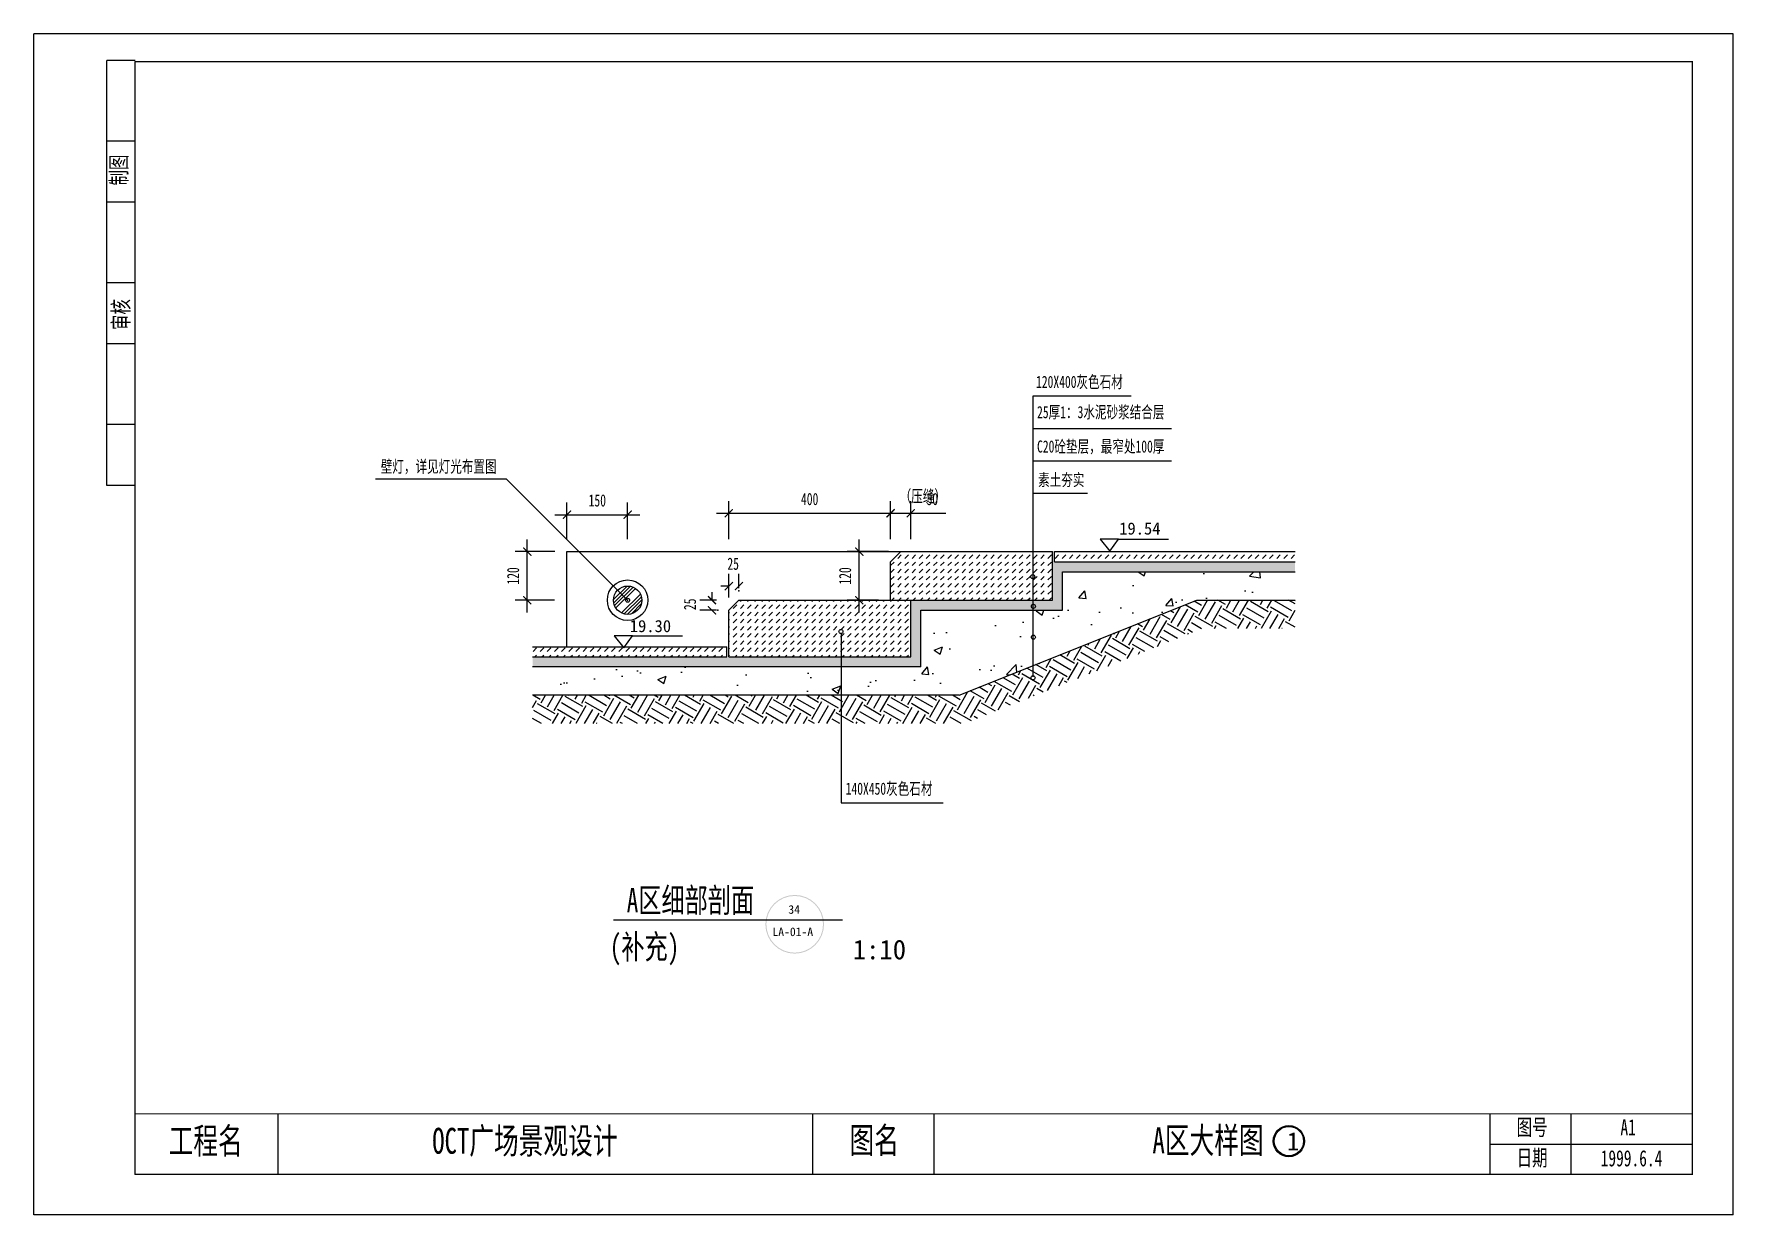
# Model space of a CAD drawing. Extents: x -1764 to 2436, y -1375 to 1543.
import ezdxf

# ---------------------------------------------------------------- set-up
doc = ezdxf.new("R2010")
doc.units = 0
doc.header["$MEASUREMENT"] = 0
doc.layers.get('0').update_dxf_attribs({"linetype": 'CONTINUOUS'})
doc.layers.get('DEFPOINTS').update_dxf_attribs({"linetype": 'CONTINUOUS'})
for name, color, linetype in [('LEVEL', 2, 'CONTINUOUS'), ('STAIR', 140, 'CONTINUOUS'), ('TEXT', 41, 'CONTINUOUS'), ('TK', 1, 'CONTINUOUS')]:
    doc.layers.add(name, color=color, linetype=linetype)
doc.styles.add('HZ', font='simplex.shx', dxfattribs={"width": 0.7, "bigfont": 'hztxt.shx'})
doc.styles.get("Standard").update_dxf_attribs({"font": 'simsun.ttf'})
doc.styles.add('STYLE1', font='simsun.ttf', dxfattribs={"width": 0.7})
doc.styles.add('XREF1$0$STYLE3', font='simsun.ttf', dxfattribs={"width": 0.7})
doc.dimstyles.new('STANDARD-1', dxfattribs={"dimscale": 0, "dimtxt": 450, "dimasz": 300, "dimexe": 300, "dimexo": 300, "dimgap": 200, "dimtad": 1, "dimdec": 0, "dimzin": 0, "dimtxsty": 'HZ', "dimcen": 300, "dimdle": 300, "dimclrd": 40, "dimclre": 40, "dimclrt": 41, "dimazin": 3, "dimtfac": 1, "dimtdec": 0, "dimtofl": 0, "dimtmove": 0, "dimatfit": 3, "dimtvp": 1.5, "dimtolj": 1, "dimtzin": 0})

# ---------------------------------------------------------------- blocks, each defined once
blk = doc.blocks.new('_ARCHTICK')
at = {"color": 0, "linetype": 'BYBLOCK', "const_width": 0.15}
blk.add_lwpolyline([(-0.5, -0.5), (0.5, 0.5)], dxfattribs=at)
blk = doc.blocks.new('*D16')
at = {"color": 40, "linetype": 'BYBLOCK'}
for p, q in [((276.3, 114.4), (276.3, 294.4)), ((348.6, 264.4), (246.3, 264.4)), ((323.6, 144.4), (246.3, 144.4))]:
    blk.add_line(p, q, dxfattribs=at)
at = {"layer": 'DEFPOINTS', "color": 0, "linetype": 'BYBLOCK'}
for p in [(276.3, 264.4), (378.6, 264.4), (353.6, 144.4)]:
    blk.add_point(p, dxfattribs=at)
at = {"color": 40, "linetype": 'BYBLOCK', "xscale": 20, "yscale": 20, "zscale": 20}
for p, rotation in [((276.3, 264.4), 90), ((276.3, 144.4), 270)]:
    blk.add_blockref('_ARCHTICK', p, dxfattribs=dict(at, rotation=rotation))
at = {"color": 41, "linetype": 'BYBLOCK', "insert": (241.3, 204.4), "char_height": 30, "attachment_point": 5, "rotation": 90, "style": 'XREF1$0$STYLE3'}
blk.add_mtext('\\A1;120', dxfattribs=at)

msp = doc.modelspace()

# ---------------------------------------------------------------- hatches: boundary and pattern name
at = {"layer": 'STAIR'}
h = msp.add_hatch(dxfattribs=at)
h.set_pattern_fill('DASH', color=256, scale=100, angle=45, style=0)
h.paths.add_polyline_path([(378.6, 264.4), (353.6, 239.4), (353.6, 144.4), (753.6, 144.4), (753.6, 264.4)])
h = msp.add_hatch(dxfattribs=at)
h.set_pattern_fill('DASH', color=256, scale=100, angle=45, style=0)
h.paths.add_polyline_path([(758.6, 264.4), (758.6, 239.4), (1353.6, 239.4), (1353.6, 264.4)])
h = msp.add_hatch(dxfattribs=at)
h.set_pattern_fill('AR-SAND', color=256, scale=10, style=0)
h.paths.add_polyline_path([(778.6, 214.4), (1353.6, 214.4), (1353.6, 239.4), (753.6, 239.4), (753.6, 144.4), (403.6, 144.4), (403.6, 4.4), (-46.4, 4.4), (-531.4, 4.4), (-531.4, -20.6), (428.6, -20.6), (428.6, 119.4), (778.6, 119.4)])
h = msp.add_hatch(dxfattribs=at)
h.set_pattern_fill('AR-CONC', color=256, scale=30, style=0)
h.paths.add_polyline_path([(1110.4, 144.4), (1353.6, 144.4), (1353.6, 214.4), (778.6, 214.4), (778.6, 119.4), (428.6, 119.4), (428.6, -20.6), (-531.4, -20.6), (-531.4, -90.6), (522.9, -90.6)])
h = msp.add_hatch(dxfattribs=at)
h.set_pattern_fill('ANSI34', color=256, scale=50, style=0)
h.paths.add_polyline_path([(-261.4, 144.4, 1), (-331.4, 144.4, 1)])
h = msp.add_hatch(dxfattribs=at)
h.set_pattern_fill('EARTH', color=256, scale=200, angle=60, style=0)
h.paths.add_polyline_path([(1123.9, 74.4), (1353.6, 74.4), (1353.6, 144.4), (1110.4, 144.4), (522.9, -90.6), (-531.4, -90.6), (-531.4, -160.6), (536.4, -160.6)])
h = msp.add_hatch(dxfattribs=at)
h.set_pattern_fill('DASH', color=256, scale=100, angle=45, style=0)
h.paths.add_polyline_path([(403.6, 4.4), (403.6, 144.4), (-21.4, 144.4), (-46.4, 119.4), (-46.4, 4.4)])
h = msp.add_hatch(dxfattribs=at)
h.set_pattern_fill('DASH', color=256, scale=100, angle=45, style=0)
h.paths.add_polyline_path([(-531.4, 29.4), (-531.4, 4.4), (-51.4, 4.4), (-51.4, 29.4)])
at = {"layer": 'TEXT', "linetype": 'CONTINUOUS'}
h = msp.add_hatch(color=256, dxfattribs=at)
edge = h.paths.add_edge_path()
edge.add_arc((116.6, -656.3), 72.5, 0, 360)
edge = h.paths.add_edge_path(flags=16)
edge.add_arc((116.6, -656.3), 70, 0, 360)
at = {"layer": 'TK', "linetype": 'CONTINUOUS'}
h = msp.add_hatch(color=256, dxfattribs=at)
edge = h.paths.add_edge_path(flags=16)
edge.add_arc((1338.2, -1192), 36.2, 0, 360)
edge = h.paths.add_edge_path()
edge.add_arc((1338.2, -1192), 38.6, 0, 360)

# ---------------------------------------------------------------- linework, layer by layer
at = {"color": 40, "linetype": 'BYBLOCK'}
for p, q in [((-446.4, 294.4), (-446.4, 385.7)), ((-296.4, 295.3), (-296.4, 385.7)), ((-46.4, 295.3), (-46.4, 389.2)), ((353.6, 295.3), (353.6, 389.2)), ((353.6, 295.3), (353.6, 389.2)), ((403.6, 295.3), (403.6, 389.2)), ((-476.4, 355.7), (-266.4, 355.7)), ((-76.4, 359.2), (383.6, 359.2)), ((323.6, 359.2), (403.6, 359.2)), ((403.6, 359.2), (490.2, 359.2)), ((-544.4, 114.4), (-544.4, 294.4)), ((916.7, 295.2), (1040.7, 295.2)), ((-476.4, 264.4), (-574.4, 264.4)), ((-46.4, 179.2), (-66.4, 179.2)), ((-46.4, 174.4), (-46.4, 209.2)), ((-21.4, 174.4), (-21.4, 209.2)), ((-477, 144.4), (-574.4, 144.4)), ((-76.4, 144.4), (-117.8, 144.4)), ((-87.8, 144.4), (-87.8, 164.4)), ((-76.4, 119.4), (-117.8, 119.4)), ((-284.7, 56.3), (-160.6, 56.3))]:
    msp.add_line(p, q, dxfattribs=at)
for points in [[(916.7, 295.2), (871.8, 295.2), (895.4, 265.4)], [(-284.7, 56.3), (-329.5, 56.3), (-306, 26.5)]]:
    msp.add_lwpolyline(points, close=True, dxfattribs=at)
msp.add_point((-296.4, 144.4))
at = {"layer": 'DEFPOINTS', "color": 0, "linetype": 'BYBLOCK'}
for p in [(-296.4, 355.7), (353.6, 359.2), (403.6, 359.2), (-544.4, 264.4), (353.6, 239.4), (353.6, 239.4), (-21.4, 179.2), (-296.4, 144.4), (-296.4, 144.4), (-296.4, 144.4), (-296.4, 144.4), (-21.4, 144.4), (-21.4, 144.4), (403.6, 144.4), (-87.8, 119.4), (-46.4, 119.4), (-46.4, 119.4), (-46.4, 119.4)]:
    msp.add_point(p, dxfattribs=at)
at = {"layer": 'LEVEL'}
for p, q in [((-446.4, 264.4), (753.6, 264.4)), ((-446.4, 29.4), (-446.4, 264.4)), ((353.6, 239.4), (378.6, 264.4)), ((753.6, 144.4), (753.6, 264.4)), ((758.6, 264.4), (1353.6, 264.4)), ((758.6, 239.4), (758.6, 264.4)), ((353.6, 144.4), (353.6, 239.4)), ((758.6, 239.4), (1353.6, 239.4)), ((778.6, 214.4), (1353.6, 214.4)), ((778.6, 119.4), (778.6, 214.4)), ((-46.4, 119.4), (-21.4, 144.4)), ((-21.4, 144.4), (753.6, 144.4)), ((403.6, 4.4), (403.6, 144.4)), ((522.9, -90.6), (1110.4, 144.4)), ((1110.4, 144.4), (1353.6, 144.4)), ((-46.4, 4.4), (-46.4, 119.4)), ((428.6, -20.6), (428.6, 119.4)), ((428.6, 119.4), (778.6, 119.4)), ((-531.4, 29.4), (-51.4, 29.4)), ((-531.4, 4.4), (-51.4, 4.4)), ((-51.4, 4.4), (-51.4, 29.4)), ((-46.4, 4.4), (403.6, 4.4)), ((428.6, -20.6), (-531.4, -20.6)), ((522.9, -90.6), (-531.4, -90.6))]:
    msp.add_line(p, q, dxfattribs=at)
for radius in [50, 35]:
    msp.add_circle((-296.4, 144.4), radius, dxfattribs=at)
at = {"layer": 'LEVEL', "linetype": 'CONTINUOUS'}
for centre in [(705.1, 202.7), (-296.4, 144.4), (706.7, 129.2), (230.9, 67.1), (706.7, 53.1), (705.9, -47.4)]:
    msp.add_circle(centre, 5, dxfattribs=at)
at = {"layer": 'TEXT', "linetype": 'CONTINUOUS'}
for p, q in [((705.7, -45), (705.7, 649)), ((705.7, 649), (948.5, 649)), ((705.7, 569), (1047.9, 569)), ((705.7, 489), (1047.9, 489)), ((-919.9, 444.4), (-596.3, 444.4)), ((-296.4, 144.4), (-596.3, 444.4)), ((705.7, 409), (840.6, 409)), ((-46.4, 150.7), (-46.4, 185.7)), ((231.3, 61.8), (231.3, -356)), ((231.3, -356), (483.4, -356)), ((-331.7, -645.3), (235.1, -645.3))]:
    msp.add_line(p, q, dxfattribs=at)
for p in [(-21.4, 167.7), (-73.2, 119.4)]:
    msp.add_point(p, dxfattribs=at)
at = {"layer": 'TK', "linetype": 'CONTINUOUS'}
for p, q in [((-1763.9, -1374.5), (-1763.9, 1543.3)), ((2436.1, 1543.3), (-1763.9, 1543.3)), ((2436.1, -1374.5), (2436.1, 1543.3)), ((-1583.9, 428.1), (-1583.9, 1478.1)), ((-1514, 1478.1), (-1583.9, 1478.1)), ((-1513.9, -1274.5), (-1513.9, 1475.5)), ((-1513.9, 1475.5), (2336.1, 1475.5)), ((2336.1, -1274.5), (2336.1, 1475.5)), ((-1514, 1278.1), (-1583.9, 1278.1)), ((-1514, 1128.1), (-1583.9, 1128.1)), ((-1514, 928.1), (-1583.9, 928.1)), ((-1514, 778.1), (-1583.9, 778.1)), ((-1514, 578.1), (-1583.9, 578.1)), ((-1514, 428.1), (-1583.9, 428.1)), ((-1160.9, -1124.5), (-1160.9, -1274.5)), ((161.1, -1274.5), (161.1, -1124.5)), ((461.1, -1274.5), (461.1, -1124.5)), ((1836.1, -1274.5), (1836.1, -1124.5)), ((2036.1, -1274.5), (2036.1, -1124.5)), ((1836.1, -1199.5), (2336.1, -1199.5)), ((2336.1, -1274.5), (-1513.9, -1274.5)), ((2436.1, -1374.5), (-1763.9, -1374.5))]:
    msp.add_line(p, q, dxfattribs=at)
at = {"layer": 'TK', "linetype": 'CONTINUOUS', "const_width": 2.5}
for points in [[(-1513.9, 1475.5), (-1513.9, -1274.5), (2336.1, -1274.5), (2336.1, 1475.5), (-1513.9, 1475.5)], [(-1513.9, -1124.5), (2336.1, -1124.5)]]:
    msp.add_lwpolyline(points, dxfattribs=at)
at = {"layer": 'TK', "linetype": 'CONTINUOUS'}
for radius in [38.6, 36.2]:
    msp.add_circle((1338.2, -1192), radius, dxfattribs=at)

# ---------------------------------------------------------------- block references
at = {"color": 40, "linetype": 'BYBLOCK', "xscale": 20, "yscale": 20, "zscale": 20}
for p, rotation in [((-446.4, 355.7), 180), ((-46.4, 359.2), 180), ((353.6, 359.2), 180), ((-544.4, 264.4), 90), ((-21.4, 179.2), 180), ((-544.4, 144.4), 270), ((-87.8, 144.4), 270), ((-87.8, 119.4), 90)]:
    msp.add_blockref('_ARCHTICK', p, dxfattribs=dict(at, rotation=rotation))
for p in [(-296.4, 355.7), (353.6, 359.2), (403.6, 359.2), (-46.4, 179.2)]:
    msp.add_blockref('_ARCHTICK', p, dxfattribs=at)

# ---------------------------------------------------------------- texts
at = {"color": 41, "linetype": 'BYBLOCK', "style": 'XREF1$0$STYLE3'}
for s, p in [('19.54', (918.8, 306.5)), ('19.30', (-291, 65.5))]:
    msp.add_text(s, height=30, dxfattribs=at).set_placement(p)
at = {"color": 41, "linetype": 'BYBLOCK', "char_height": 30, "attachment_point": 5, "style": 'XREF1$0$STYLE3'}
for s, insert in [('\\A1;150', (-371.4, 390.7)), ('\\A1;400', (153.6, 394.2)), ('\\A1;50', (456.9, 394.2)), ('\\A1;25', (-35.5, 234.3))]:
    msp.add_mtext(s, dxfattribs=dict(at, insert=insert))
at = {"color": 41, "linetype": 'BYBLOCK', "char_height": 30, "attachment_point": 5, "rotation": 90, "style": 'XREF1$0$STYLE3'}
for s, insert in [('\\A1;120', (-579.4, 204.4)), ('\\A1;25', (-142.2, 134.3))]:
    msp.add_mtext(s, dxfattribs=dict(at, insert=insert))
at = {"layer": 'TEXT', "linetype": 'CONTINUOUS', "style": 'STYLE1', "width": 0.7}
for s, p in [('制图', (-1534.3, 1169)), ('审核', (-1529.1, 811.9))]:
    msp.add_text(s, height=40, rotation=90, dxfattribs=at).set_placement(p)
for s, height, p in [('120X400灰色石材', 30, (713.2, 668.9)), ('25厚1：3水泥砂浆结合层', 30, (715.7, 594.1)), ('C20砼垫层，最窄处100厚', 30, (715.7, 509.2)), ('壁灯，详见灯光布置图', 30, (-906.7, 459.8)), ('（压缝）', 30, (376, 386.4)), ('素土夯实', 30, (718.2, 426.8)), ('140X450灰色石材', 30, (242.6, -336.1)), ('A区细部剖面', 60, (-298.6, -626.8)), ('(补充)', 60, (-340.5, -741.8))]:
    msp.add_text(s, height=height, dxfattribs=at).set_placement(p)
at = {"layer": 'TEXT', "linetype": 'CONTINUOUS'}
for s, height, p in [('34', 21.15, (100.9, -630.3)), ('LA-01-A', 21.15, (61.5, -685.4)), ('1:10', 48.39, (260.2, -742.9))]:
    msp.add_text(s, height=height, dxfattribs=at).set_placement(p)
at = {"layer": 'TK', "linetype": 'CONTINUOUS', "style": 'STYLE1', "width": 0.7}
for s, height, p in [('工程名', 64, (-1431.1, -1223.2)), ('OCT广场景观设计', 64, (-779.4, -1223.2)), ('图名', 64, (252, -1221.9)), ('A区大样图', 64, (1001, -1221.9)), ('图号', 40, (1901.3, -1177.8)), ('日期', 40, (1901.3, -1253))]:
    msp.add_text(s, height=height, dxfattribs=at).set_placement(p)
at = {"layer": 'TK', "linetype": 'CONTINUOUS'}
msp.add_text('1', height=44.9, dxfattribs=at).set_placement((1333.3, -1215))
at = {"layer": 'TK', "linetype": 'CONTINUOUS', "width": 0.7}
for s, p in [('A1', (2157.8, -1177.8)), ('1999.6.4', (2109, -1254.3))]:
    msp.add_text(s, height=40, dxfattribs=at).set_placement(p)

# ---------------------------------------------------------------- dimensions: what is measured, and where the dimension line sits
at = {"layer": 'TEXT', "linetype": 'CONTINUOUS'}
dim = msp.add_linear_dim(base=(276.3, 264.4), p1=(353.6, 144.4), p2=(378.6, 264.4), angle=90, dimstyle='STANDARD-1', override={"dimscale": 1, "dimtxt": 30, "dimasz": 20, "dimexe": 30, "dimexo": 30, "dimgap": 20, "dimtxsty": 'XREF1$0$STYLE3', "dimblk1": 'ARCHTICK', "dimblk2": 'ARCHTICK', "dimsah": 1, "dimcen": 30, "dimdle": 30}, dxfattribs=at)
dim.commit()
dim.dimension.update_dxf_attribs({"geometry": '*D16', "text_midpoint": (241.3, 204.4)})

doc.saveas('drawing.dxf')
